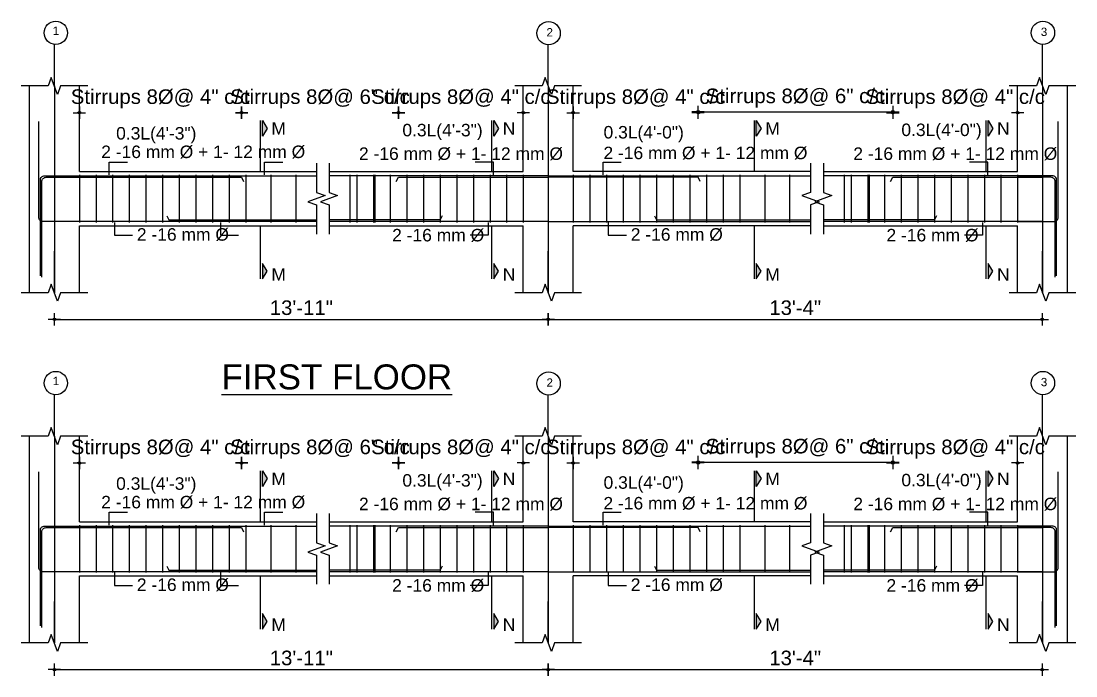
# Model space of a CAD drawing. Header units: inches. Extents: x 10143 to 33197, y -150 to 3760.
# Drawn here: x 14393 to 14900, y 926 to 1241 of the extents above; entities that cross this region are included whole.
import ezdxf
from ezdxf.enums import TextEntityAlignment as Align

# ---------------------------------------------------------------- set-up
doc = ezdxf.new("R2010")
doc.units = ezdxf.units.IN
doc.header["$LTSCALE"] = 0.5
doc.header["$MEASUREMENT"] = 0
doc.header["$PDMODE"] = 66
doc.layers.add('DIMENSION', color=5, linetype='Continuous')
doc.styles.add('1.8', font='times.ttf', dxfattribs={"width": 0.8, "height": 6})
doc.styles.add('style1', font='arial.ttf', dxfattribs={"height": 7})
doc.dimstyles.new('1.4', dxfattribs={"dimscale": 0, "dimtxt": 6, "dimasz": 0.5, "dimexe": 2, "dimexo": 9, "dimgap": 2, "dimtad": 1, "dimdec": 0, "dimlfac": 0.5, "dimzin": 3, "dimdsep": 46, "dimlunit": 4, "dimtxsty": '1.8', "dimblk": 'DIM', "dimcen": 3, "dimdle": 3, "dimse1": 1, "dimse2": 1, "dimclrd": 256, "dimclre": 256, "dimclrt": 7, "dimadec": 1, "dimazin": 2, "dimtfac": 1, "dimtdec": 0, "dimtix": 1, "dimtofl": 0, "dimtmove": 2, "dimatfit": 3, "dimldrblk": 'ARW', "dimfxl": 2, "dimfrac": 2, "dimtolj": 2, "dimtzin": 0, "dimarcsym": 0})

# ---------------------------------------------------------------- blocks, each defined once
blk = doc.blocks.new('DIM')
at = {"layer": 'DIMENSION'}
h = blk.add_hatch(color=256, dxfattribs=at)
h.paths.add_polyline_path([(0, 1.3), (0, 0), (1.3, 0, 0.414214)])
h.paths.add_polyline_path([(1.3, 0), (0, 0), (0, -1.3, 0.414214)])
h.paths.add_polyline_path([(0, 0), (-1.3, 0, 0.414214), (0, -1.3)])
h.paths.add_polyline_path([(0, 1.3, 0.414214), (-1.3, 0), (0, 0)])
for p, q in [((-6, 0), (6, 0)), ((0, 6), (0, -6))]:
    blk.add_line(p, q, dxfattribs=at)
blk.add_circle((0, 0), 1.28, dxfattribs=at)
blk = doc.blocks.new('*D2619')
at = {"lineweight": -2, "transparency": 16777216}
for p, q in [((14420.34, 1028.74), (14419.84, 1028.74)), ((14499.34, 1028.74), (14499.84, 1028.74))]:
    blk.add_line(p, q, dxfattribs=at)
at = {"layer": 'Defpoints', "color": 0, "transparency": 16777216}
for p in [(14498.84, 1028.74), (14420.84, 1016.76), (14498.84, 1012.2)]:
    blk.add_point(p, dxfattribs=at)
at = {"lineweight": -2, "transparency": 16777216, "xscale": 0.5, "yscale": 0.5, "zscale": 0.5}
blk.add_blockref('DIM', (14420.84, 1028.74), dxfattribs=at)
at = {"lineweight": -2, "transparency": 16777216, "xscale": 0.5, "yscale": 0.5, "zscale": 0.5, "rotation": 180}
blk.add_blockref('DIM', (14498.84, 1028.74), dxfattribs=at)
at = {"color": 7, "transparency": 16777216, "insert": (14459.84, 1035.4), "char_height": 7, "attachment_point": 5, "style": 'style1'}
blk.add_mtext('\\A2;Stirrups 8%%C@ 4" c/c', dxfattribs=at)
blk = doc.blocks.new('ARW')
at = {"layer": 'DIMENSION'}
blk.add_lwpolyline([(-0.5, 0, 0, 3, 0), (-5.5, 0, 0, 0, 0), (-0.5, 0, 0, 0, 0)], format="xyseb", dxfattribs=at)
blk = doc.blocks.new('*D2620')
at = {"lineweight": -2, "transparency": 16777216}
for p, q in [((14498.34, 1028.74), (14497.84, 1028.74)), ((14574.69, 1028.74), (14575.19, 1028.74))]:
    blk.add_line(p, q, dxfattribs=at)
at = {"layer": 'Defpoints', "color": 0, "transparency": 16777216}
for p in [(14574.19, 1028.74), (14498.84, 1012.2), (14574.19, 997.69)]:
    blk.add_point(p, dxfattribs=at)
at = {"lineweight": -2, "transparency": 16777216, "xscale": 0.5, "yscale": 0.5, "zscale": 0.5}
blk.add_blockref('DIM', (14498.84, 1028.74), dxfattribs=at)
at = {"lineweight": -2, "transparency": 16777216, "xscale": 0.5, "yscale": 0.5, "zscale": 0.5, "rotation": 180}
blk.add_blockref('DIM', (14574.19, 1028.74), dxfattribs=at)
at = {"color": 7, "transparency": 16777216, "insert": (14536.52, 1035.4), "char_height": 7, "attachment_point": 5, "style": 'style1'}
blk.add_mtext('\\A2;Stirrups 8%%C@ 6" c/c', dxfattribs=at)
blk = doc.blocks.new('*D2621')
at = {"lineweight": -2, "transparency": 16777216}
for p, q in [((14573.69, 1028.74), (14573.19, 1028.74)), ((14634.69, 1028.74), (14635.19, 1028.74))]:
    blk.add_line(p, q, dxfattribs=at)
at = {"layer": 'Defpoints', "color": 0, "transparency": 16777216}
for p in [(14634.19, 1028.74), (14634.19, 1015.2), (14574.19, 997.69)]:
    blk.add_point(p, dxfattribs=at)
at = {"lineweight": -2, "transparency": 16777216, "xscale": 0.5, "yscale": 0.5, "zscale": 0.5}
blk.add_blockref('DIM', (14574.19, 1028.74), dxfattribs=at)
at = {"lineweight": -2, "transparency": 16777216, "xscale": 0.5, "yscale": 0.5, "zscale": 0.5, "rotation": 180}
blk.add_blockref('DIM', (14634.19, 1028.74), dxfattribs=at)
at = {"color": 7, "transparency": 16777216, "insert": (14604.19, 1035.4), "char_height": 7, "attachment_point": 5, "style": 'style1'}
blk.add_mtext('\\A2;Stirrups 8%%C@ 4" c/c', dxfattribs=at)
blk = doc.blocks.new('*D2622')
at = {"lineweight": -2, "transparency": 16777216}
for p, q in [((14657.69, 1028.74), (14657.19, 1028.74)), ((14718.69, 1028.74), (14719.19, 1028.74))]:
    blk.add_line(p, q, dxfattribs=at)
at = {"layer": 'Defpoints', "color": 0, "transparency": 16777216}
for p in [(14658.19, 1028.74), (14658.19, 1015.2), (14718.19, 997.69)]:
    blk.add_point(p, dxfattribs=at)
at = {"lineweight": -2, "transparency": 16777216, "xscale": 0.5, "yscale": 0.5, "zscale": 0.5}
blk.add_blockref('DIM', (14658.19, 1028.74), dxfattribs=at)
at = {"lineweight": -2, "transparency": 16777216, "xscale": 0.5, "yscale": 0.5, "zscale": 0.5, "rotation": 180}
blk.add_blockref('DIM', (14718.19, 1028.74), dxfattribs=at)
at = {"color": 7, "transparency": 16777216, "insert": (14688.19, 1035.4), "char_height": 7, "attachment_point": 5, "style": 'style1'}
blk.add_mtext('\\A2;Stirrups 8%%C@ 4" c/c', dxfattribs=at)
blk = doc.blocks.new('*D2623')
at = {"lineweight": -2, "transparency": 16777216}
for p, q in [((14811.26, 1028.74), (14810.76, 1028.74)), ((14872.26, 1028.74), (14872.76, 1028.74))]:
    blk.add_line(p, q, dxfattribs=at)
at = {"layer": 'Defpoints', "color": 0, "transparency": 16777216}
for p in [(14871.76, 1028.74), (14871.76, 1015.2), (14811.76, 997.69)]:
    blk.add_point(p, dxfattribs=at)
at = {"lineweight": -2, "transparency": 16777216, "xscale": 0.5, "yscale": 0.5, "zscale": 0.5}
blk.add_blockref('DIM', (14811.76, 1028.74), dxfattribs=at)
at = {"lineweight": -2, "transparency": 16777216, "xscale": 0.5, "yscale": 0.5, "zscale": 0.5, "rotation": 180}
blk.add_blockref('DIM', (14871.76, 1028.74), dxfattribs=at)
at = {"color": 7, "transparency": 16777216, "insert": (14841.76, 1035.4), "char_height": 7, "attachment_point": 5, "style": 'style1'}
blk.add_mtext('\\A2;Stirrups 8%%C@ 4" c/c', dxfattribs=at)
blk = doc.blocks.new('*D2625')
at = {"lineweight": -2, "transparency": 16777216}
blk.add_line((14718.69, 1029.11), (14811.26, 1029.11), dxfattribs=at)
at = {"layer": 'Defpoints', "color": 0, "transparency": 16777216}
for p in [(14811.76, 1029.11), (14718.19, 997.69), (14811.76, 997.69)]:
    blk.add_point(p, dxfattribs=at)
at = {"lineweight": -2, "transparency": 16777216, "xscale": 0.5, "yscale": 0.5, "zscale": 0.5, "rotation": 180}
blk.add_blockref('DIM', (14718.19, 1029.11), dxfattribs=at)
at = {"lineweight": -2, "transparency": 16777216, "xscale": 0.5, "yscale": 0.5, "zscale": 0.5}
blk.add_blockref('DIM', (14811.76, 1029.11), dxfattribs=at)
at = {"color": 7, "transparency": 16777216, "insert": (14764.98, 1035.77), "char_height": 7, "attachment_point": 5, "style": 'style1'}
blk.add_mtext('\\A2;Stirrups 8%%C@ 6" c/c', dxfattribs=at)
blk = doc.blocks.new('*D2617')
at = {"lineweight": -2, "transparency": 16777216}
blk.add_line((14409.34, 929.43), (14645.69, 929.43), dxfattribs=at)
at = {"layer": 'Defpoints', "color": 0, "transparency": 16777216}
for p in [(14408.84, 942.24), (14646.19, 942.24), (14646.19, 929.43)]:
    blk.add_point(p, dxfattribs=at)
at = {"lineweight": -2, "transparency": 16777216, "xscale": 0.5, "yscale": 0.5, "zscale": 0.5, "rotation": 180}
blk.add_blockref('DIM', (14408.84, 929.43), dxfattribs=at)
at = {"lineweight": -2, "transparency": 16777216, "xscale": 0.5, "yscale": 0.5, "zscale": 0.5}
blk.add_blockref('DIM', (14646.19, 929.43), dxfattribs=at)
at = {"color": 7, "transparency": 16777216, "insert": (14527.52, 935.01), "char_height": 7, "attachment_point": 5, "style": 'style1'}
blk.add_mtext('\\A2;{\\fArial TUR|b0|i0|c162|p34;13\'-}11{\\fArial TUR|b0|i0|c162|p34;"}', dxfattribs=at)
blk = doc.blocks.new('*D2618')
at = {"lineweight": -2, "transparency": 16777216}
blk.add_line((14646.69, 929.43), (14883.05, 929.43), dxfattribs=at)
at = {"layer": 'Defpoints', "color": 0, "transparency": 16777216}
for p in [(14646.19, 942.24), (14883.55, 942.24), (14883.55, 929.43)]:
    blk.add_point(p, dxfattribs=at)
at = {"lineweight": -2, "transparency": 16777216, "xscale": 0.5, "yscale": 0.5, "zscale": 0.5, "rotation": 180}
blk.add_blockref('DIM', (14646.19, 929.43), dxfattribs=at)
at = {"lineweight": -2, "transparency": 16777216, "xscale": 0.5, "yscale": 0.5, "zscale": 0.5}
blk.add_blockref('DIM', (14883.55, 929.43), dxfattribs=at)
at = {"color": 7, "transparency": 16777216, "insert": (14764.87, 935.01), "char_height": 7, "attachment_point": 5, "style": 'style1'}
blk.add_mtext('\\A2;{\\fArial TUR|b0|i0|c162|p34;1}3{\\fArial TUR|b0|i0|c162|p34;\'-}4{\\fArial TUR|b0|i0|c162|p34;"}', dxfattribs=at)
blk = doc.blocks.new('*D2610')
at = {"lineweight": -2, "transparency": 16777216}
for p, q in [((14420.34, 1197.03), (14419.84, 1197.03)), ((14499.34, 1197.03), (14499.84, 1197.03))]:
    blk.add_line(p, q, dxfattribs=at)
at = {"layer": 'Defpoints', "color": 0, "transparency": 16777216}
for p in [(14498.84, 1197.03), (14420.84, 1185.06), (14498.84, 1180.49)]:
    blk.add_point(p, dxfattribs=at)
at = {"lineweight": -2, "transparency": 16777216, "xscale": 0.5, "yscale": 0.5, "zscale": 0.5}
blk.add_blockref('DIM', (14420.84, 1197.03), dxfattribs=at)
at = {"lineweight": -2, "transparency": 16777216, "xscale": 0.5, "yscale": 0.5, "zscale": 0.5, "rotation": 180}
blk.add_blockref('DIM', (14498.84, 1197.03), dxfattribs=at)
at = {"color": 7, "transparency": 16777216, "insert": (14459.84, 1203.69), "char_height": 7, "attachment_point": 5, "style": 'style1'}
blk.add_mtext('\\A2;Stirrups 8%%C@ 4" c/c', dxfattribs=at)
blk = doc.blocks.new('*D2611')
at = {"lineweight": -2, "transparency": 16777216}
for p, q in [((14498.34, 1197.03), (14497.84, 1197.03)), ((14574.69, 1197.03), (14575.19, 1197.03))]:
    blk.add_line(p, q, dxfattribs=at)
at = {"layer": 'Defpoints', "color": 0, "transparency": 16777216}
for p in [(14574.19, 1197.03), (14498.84, 1180.49), (14574.19, 1165.98)]:
    blk.add_point(p, dxfattribs=at)
at = {"lineweight": -2, "transparency": 16777216, "xscale": 0.5, "yscale": 0.5, "zscale": 0.5}
blk.add_blockref('DIM', (14498.84, 1197.03), dxfattribs=at)
at = {"lineweight": -2, "transparency": 16777216, "xscale": 0.5, "yscale": 0.5, "zscale": 0.5, "rotation": 180}
blk.add_blockref('DIM', (14574.19, 1197.03), dxfattribs=at)
at = {"color": 7, "transparency": 16777216, "insert": (14536.52, 1203.69), "char_height": 7, "attachment_point": 5, "style": 'style1'}
blk.add_mtext('\\A2;Stirrups 8%%C@ 6" c/c', dxfattribs=at)
blk = doc.blocks.new('*D2612')
at = {"lineweight": -2, "transparency": 16777216}
for p, q in [((14573.69, 1197.03), (14573.19, 1197.03)), ((14634.69, 1197.03), (14635.19, 1197.03))]:
    blk.add_line(p, q, dxfattribs=at)
at = {"layer": 'Defpoints', "color": 0, "transparency": 16777216}
for p in [(14634.19, 1197.03), (14634.19, 1183.49), (14574.19, 1165.98)]:
    blk.add_point(p, dxfattribs=at)
at = {"lineweight": -2, "transparency": 16777216, "xscale": 0.5, "yscale": 0.5, "zscale": 0.5}
blk.add_blockref('DIM', (14574.19, 1197.03), dxfattribs=at)
at = {"lineweight": -2, "transparency": 16777216, "xscale": 0.5, "yscale": 0.5, "zscale": 0.5, "rotation": 180}
blk.add_blockref('DIM', (14634.19, 1197.03), dxfattribs=at)
at = {"color": 7, "transparency": 16777216, "insert": (14604.19, 1203.69), "char_height": 7, "attachment_point": 5, "style": 'style1'}
blk.add_mtext('\\A2;Stirrups 8%%C@ 4" c/c', dxfattribs=at)
blk = doc.blocks.new('*D2613')
at = {"lineweight": -2, "transparency": 16777216}
for p, q in [((14657.69, 1197.03), (14657.19, 1197.03)), ((14718.69, 1197.03), (14719.19, 1197.03))]:
    blk.add_line(p, q, dxfattribs=at)
at = {"layer": 'Defpoints', "color": 0, "transparency": 16777216}
for p in [(14658.19, 1197.03), (14658.19, 1183.49), (14718.19, 1165.98)]:
    blk.add_point(p, dxfattribs=at)
at = {"lineweight": -2, "transparency": 16777216, "xscale": 0.5, "yscale": 0.5, "zscale": 0.5}
blk.add_blockref('DIM', (14658.19, 1197.03), dxfattribs=at)
at = {"lineweight": -2, "transparency": 16777216, "xscale": 0.5, "yscale": 0.5, "zscale": 0.5, "rotation": 180}
blk.add_blockref('DIM', (14718.19, 1197.03), dxfattribs=at)
at = {"color": 7, "transparency": 16777216, "insert": (14688.19, 1203.69), "char_height": 7, "attachment_point": 5, "style": 'style1'}
blk.add_mtext('\\A2;Stirrups 8%%C@ 4" c/c', dxfattribs=at)
blk = doc.blocks.new('*D2614')
at = {"lineweight": -2, "transparency": 16777216}
for p, q in [((14811.26, 1197.03), (14810.76, 1197.03)), ((14872.26, 1197.03), (14872.76, 1197.03))]:
    blk.add_line(p, q, dxfattribs=at)
at = {"layer": 'Defpoints', "color": 0, "transparency": 16777216}
for p in [(14871.76, 1197.03), (14871.76, 1183.49), (14811.76, 1165.98)]:
    blk.add_point(p, dxfattribs=at)
at = {"lineweight": -2, "transparency": 16777216, "xscale": 0.5, "yscale": 0.5, "zscale": 0.5}
blk.add_blockref('DIM', (14811.76, 1197.03), dxfattribs=at)
at = {"lineweight": -2, "transparency": 16777216, "xscale": 0.5, "yscale": 0.5, "zscale": 0.5, "rotation": 180}
blk.add_blockref('DIM', (14871.76, 1197.03), dxfattribs=at)
at = {"color": 7, "transparency": 16777216, "insert": (14841.76, 1203.69), "char_height": 7, "attachment_point": 5, "style": 'style1'}
blk.add_mtext('\\A2;Stirrups 8%%C@ 4" c/c', dxfattribs=at)
blk = doc.blocks.new('*D2624')
at = {"lineweight": -2, "transparency": 16777216}
blk.add_line((14718.69, 1197.4), (14811.26, 1197.4), dxfattribs=at)
at = {"layer": 'Defpoints', "color": 0, "transparency": 16777216}
for p in [(14811.76, 1197.4), (14718.19, 1165.98), (14811.76, 1165.98)]:
    blk.add_point(p, dxfattribs=at)
at = {"lineweight": -2, "transparency": 16777216, "xscale": 0.5, "yscale": 0.5, "zscale": 0.5, "rotation": 180}
blk.add_blockref('DIM', (14718.19, 1197.4), dxfattribs=at)
at = {"lineweight": -2, "transparency": 16777216, "xscale": 0.5, "yscale": 0.5, "zscale": 0.5}
blk.add_blockref('DIM', (14811.76, 1197.4), dxfattribs=at)
at = {"color": 7, "transparency": 16777216, "insert": (14764.98, 1204.06), "char_height": 7, "attachment_point": 5, "style": 'style1'}
blk.add_mtext('\\A2;Stirrups 8%%C@ 6" c/c', dxfattribs=at)
blk = doc.blocks.new('*D2615')
at = {"lineweight": -2, "transparency": 16777216}
blk.add_line((14409.34, 1097.73), (14645.69, 1097.73), dxfattribs=at)
at = {"layer": 'Defpoints', "color": 0, "transparency": 16777216}
for p in [(14408.84, 1110.54), (14646.19, 1110.54), (14646.19, 1097.73)]:
    blk.add_point(p, dxfattribs=at)
at = {"lineweight": -2, "transparency": 16777216, "xscale": 0.5, "yscale": 0.5, "zscale": 0.5, "rotation": 180}
blk.add_blockref('DIM', (14408.84, 1097.73), dxfattribs=at)
at = {"lineweight": -2, "transparency": 16777216, "xscale": 0.5, "yscale": 0.5, "zscale": 0.5}
blk.add_blockref('DIM', (14646.19, 1097.73), dxfattribs=at)
at = {"color": 7, "transparency": 16777216, "insert": (14527.52, 1103.3), "char_height": 7, "attachment_point": 5, "style": 'style1'}
blk.add_mtext('\\A2;{\\fArial TUR|b0|i0|c162|p34;13\'-}11{\\fArial TUR|b0|i0|c162|p34;"}', dxfattribs=at)
blk = doc.blocks.new('*D2616')
at = {"lineweight": -2, "transparency": 16777216}
blk.add_line((14646.69, 1097.73), (14883.05, 1097.73), dxfattribs=at)
at = {"layer": 'Defpoints', "color": 0, "transparency": 16777216}
for p in [(14646.19, 1110.54), (14883.55, 1110.54), (14883.55, 1097.73)]:
    blk.add_point(p, dxfattribs=at)
at = {"lineweight": -2, "transparency": 16777216, "xscale": 0.5, "yscale": 0.5, "zscale": 0.5, "rotation": 180}
blk.add_blockref('DIM', (14646.19, 1097.73), dxfattribs=at)
at = {"lineweight": -2, "transparency": 16777216, "xscale": 0.5, "yscale": 0.5, "zscale": 0.5}
blk.add_blockref('DIM', (14883.55, 1097.73), dxfattribs=at)
at = {"color": 7, "transparency": 16777216, "insert": (14764.87, 1103.3), "char_height": 7, "attachment_point": 5, "style": 'style1'}
blk.add_mtext('\\A2;{\\fArial TUR|b0|i0|c162|p34;1}3{\\fArial TUR|b0|i0|c162|p34;\'-}4{\\fArial TUR|b0|i0|c162|p34;"}', dxfattribs=at)

msp = doc.modelspace()

# ---------------------------------------------------------------- hatches: boundary and pattern name
for points in [[(14508.83, 1193.28), (14508.83, 1185.77), (14511.14, 1189.52)], [(14619.99, 1193.28), (14619.99, 1185.77), (14622.3, 1189.52)], [(14746.18, 1193.28), (14746.18, 1185.77), (14748.49, 1189.52)], [(14857.56, 1193.28), (14857.56, 1185.77), (14859.87, 1189.52)], [(14508.83, 1117.14), (14508.83, 1124.64), (14511.14, 1120.89)], [(14619.99, 1117.14), (14619.99, 1124.64), (14622.3, 1120.89)], [(14746.18, 1117.14), (14746.18, 1124.64), (14748.49, 1120.89)], [(14857.56, 1117.14), (14857.56, 1124.64), (14859.87, 1120.89)], [(14508.83, 1024.98), (14508.83, 1017.48), (14511.14, 1021.23)], [(14619.99, 1024.98), (14619.99, 1017.48), (14622.3, 1021.23)], [(14746.18, 1024.98), (14746.18, 1017.48), (14748.49, 1021.23)], [(14857.56, 1024.98), (14857.56, 1017.48), (14859.87, 1021.23)], [(14508.83, 948.84), (14508.83, 956.35), (14511.14, 952.59)], [(14619.99, 948.84), (14619.99, 956.35), (14622.3, 952.59)], [(14746.18, 948.84), (14746.18, 956.35), (14748.49, 952.59)], [(14857.56, 948.84), (14857.56, 956.35), (14859.87, 952.59)]]:
    msp.add_hatch(color=256).paths.add_polyline_path(points)

# ---------------------------------------------------------------- linework, layer by layer
for p, q in [((14408.84, 1209.89), (14408.84, 1229.85)), ((14646.19, 1209.89), (14646.19, 1229.85)), ((14883.76, 1209.89), (14883.76, 1229.85)), ((14396.84, 1142.73), (14396.84, 1209.89)), ((14408.84, 1209.89), (14408.84, 1110.54)), ((14420.84, 1168.73), (14420.84, 1209.89)), ((14634.19, 1168.73), (14634.19, 1209.89)), ((14646.19, 1209.89), (14646.19, 1110.54)), ((14658.19, 1168.73), (14658.19, 1209.89)), ((14871.76, 1168.73), (14871.76, 1209.89)), ((14883.76, 1209.89), (14883.76, 1110.54)), ((14895.76, 1165.98), (14895.76, 1209.89)), ((14507.97, 1168.73), (14507.97, 1193.23)), ((14619.14, 1168.73), (14619.14, 1193.23)), ((14745.33, 1168.73), (14745.33, 1193.23)), ((14856.7, 1168.73), (14856.7, 1193.23)), ((14420.84, 1168.73), (14534.84, 1168.73)), ((14420.84, 1167.13), (14420.84, 1144.33)), ((14428.84, 1167.13), (14428.84, 1144.33)), ((14436.84, 1167.13), (14436.84, 1144.33)), ((14444.84, 1167.13), (14444.84, 1144.33)), ((14452.84, 1167.13), (14452.84, 1144.33)), ((14460.84, 1167.13), (14460.84, 1144.33)), ((14468.84, 1167.13), (14468.84, 1144.33)), ((14476.84, 1167.13), (14476.84, 1144.33)), ((14484.84, 1167.13), (14484.84, 1144.33)), ((14492.84, 1167.13), (14492.84, 1144.33)), ((14500.84, 1167.13), (14500.84, 1144.33)), ((14512.84, 1167.13), (14512.84, 1144.33)), ((14524.84, 1167.13), (14524.84, 1144.33)), ((14540.84, 1168.73), (14634.19, 1168.73)), ((14646.19, 1166.73), (14540.84, 1166.73)), ((14550.84, 1167.13), (14550.84, 1144.33)), ((14554.19, 1167.13), (14554.19, 1144.33)), ((14562.19, 1167.13), (14562.19, 1144.33)), ((14562.84, 1167.13), (14562.84, 1144.33)), ((14570.19, 1167.13), (14570.19, 1144.33)), ((14578.19, 1167.13), (14578.19, 1144.33)), ((14586.19, 1167.13), (14586.19, 1144.33)), ((14594.19, 1167.13), (14594.19, 1144.33)), ((14602.19, 1167.13), (14602.19, 1144.33)), ((14610.19, 1167.13), (14610.19, 1144.33)), ((14618.19, 1167.13), (14618.19, 1144.33)), ((14626.19, 1167.13), (14626.19, 1144.33)), ((14634.19, 1167.13), (14634.19, 1144.33)), ((14646.19, 1166.73), (14772.19, 1166.73)), ((14772.19, 1168.73), (14658.19, 1168.73)), ((14658.19, 1167.13), (14658.19, 1144.33)), ((14666.19, 1167.13), (14666.19, 1144.33)), ((14674.19, 1167.13), (14674.19, 1144.33)), ((14682.19, 1167.13), (14682.19, 1144.33)), ((14690.19, 1167.13), (14690.19, 1144.33)), ((14698.19, 1167.13), (14698.19, 1144.33)), ((14706.19, 1167.13), (14706.19, 1144.33)), ((14714.19, 1167.13), (14714.19, 1144.33)), ((14722.19, 1167.13), (14722.19, 1144.33)), ((14730.19, 1167.13), (14730.19, 1144.33)), ((14738.19, 1167.13), (14738.19, 1144.33)), ((14750.19, 1167.13), (14750.19, 1144.33)), ((14762.19, 1167.13), (14762.19, 1144.33)), ((14778.41, 1168.73), (14871.76, 1168.73)), ((14883.76, 1166.73), (14778.41, 1166.73)), ((14788.41, 1167.13), (14788.41, 1144.33)), ((14791.76, 1167.13), (14791.76, 1144.33)), ((14799.76, 1167.13), (14799.76, 1144.33)), ((14800.41, 1167.13), (14800.41, 1144.33)), ((14807.76, 1167.13), (14807.76, 1144.33)), ((14815.76, 1167.13), (14815.76, 1144.33)), ((14823.76, 1167.13), (14823.76, 1144.33)), ((14831.76, 1167.13), (14831.76, 1144.33)), ((14839.76, 1167.13), (14839.76, 1144.33)), ((14847.76, 1167.13), (14847.76, 1144.33)), ((14855.76, 1167.13), (14855.76, 1144.33)), ((14863.76, 1167.13), (14863.76, 1144.33)), ((14871.76, 1167.13), (14871.76, 1144.33)), ((14895.76, 1110.54), (14895.76, 1165.98)), ((14396.84, 1110.54), (14396.84, 1142.73)), ((14420.84, 1110.54), (14420.84, 1142.73)), ((14420.84, 1142.73), (14534.84, 1142.73)), ((14507.97, 1117.19), (14507.97, 1142.73)), ((14646.19, 1144.73), (14540.84, 1144.73)), ((14540.84, 1142.73), (14634.19, 1142.73)), ((14619.14, 1117.19), (14619.14, 1142.73)), ((14634.19, 1110.54), (14634.19, 1142.73)), ((14646.19, 1144.73), (14772.19, 1144.73)), ((14772.19, 1142.73), (14658.19, 1142.73)), ((14658.19, 1110.54), (14658.19, 1142.73)), ((14745.33, 1117.19), (14745.33, 1142.73)), ((14883.76, 1144.73), (14778.41, 1144.73)), ((14778.41, 1142.73), (14871.76, 1142.73)), ((14856.7, 1117.19), (14856.7, 1142.73)), ((14871.76, 1110.54), (14871.76, 1142.73)), ((14408.84, 1110.54), (14408.84, 1130.49)), ((14646.19, 1110.54), (14646.19, 1130.49)), ((14883.76, 1110.54), (14883.76, 1130.49)), ((14408.84, 1041.6), (14408.84, 1061.55)), ((14646.19, 1041.6), (14646.19, 1061.55)), ((14883.76, 1041.6), (14883.76, 1061.55)), ((14396.84, 974.44), (14396.84, 1041.6)), ((14408.84, 1041.6), (14408.84, 942.24)), ((14420.84, 1000.44), (14420.84, 1041.6)), ((14634.19, 1000.44), (14634.19, 1041.6)), ((14646.19, 1041.6), (14646.19, 942.24)), ((14658.19, 1000.44), (14658.19, 1041.6)), ((14871.76, 1000.44), (14871.76, 1041.6)), ((14883.76, 1041.6), (14883.76, 942.24)), ((14895.76, 997.69), (14895.76, 1041.6)), ((14507.97, 1000.44), (14507.97, 1024.93)), ((14619.14, 1000.44), (14619.14, 1024.93)), ((14745.33, 1000.44), (14745.33, 1024.93)), ((14856.7, 1000.44), (14856.7, 1024.93)), ((14420.84, 1000.44), (14534.84, 1000.44)), ((14420.84, 998.84), (14420.84, 976.04)), ((14428.84, 998.84), (14428.84, 976.04)), ((14436.84, 998.84), (14436.84, 976.04)), ((14444.84, 998.84), (14444.84, 976.04)), ((14452.84, 998.84), (14452.84, 976.04)), ((14460.84, 998.84), (14460.84, 976.04)), ((14468.84, 998.84), (14468.84, 976.04)), ((14476.84, 998.84), (14476.84, 976.04)), ((14484.84, 998.84), (14484.84, 976.04)), ((14492.84, 998.84), (14492.84, 976.04)), ((14500.84, 998.84), (14500.84, 976.04)), ((14512.84, 998.84), (14512.84, 976.04)), ((14524.84, 998.84), (14524.84, 976.04)), ((14540.84, 1000.44), (14634.19, 1000.44)), ((14550.84, 998.84), (14550.84, 976.04)), ((14554.19, 998.84), (14554.19, 976.04)), ((14562.19, 998.84), (14562.19, 976.04)), ((14562.84, 998.84), (14562.84, 976.04)), ((14570.19, 998.84), (14570.19, 976.04)), ((14578.19, 998.84), (14578.19, 976.04)), ((14586.19, 998.84), (14586.19, 976.04)), ((14594.19, 998.84), (14594.19, 976.04)), ((14602.19, 998.84), (14602.19, 976.04)), ((14610.19, 998.84), (14610.19, 976.04)), ((14618.19, 998.84), (14618.19, 976.04)), ((14626.19, 998.84), (14626.19, 976.04)), ((14634.19, 998.84), (14634.19, 976.04)), ((14772.19, 1000.44), (14658.19, 1000.44)), ((14658.19, 998.84), (14658.19, 976.04)), ((14666.19, 998.84), (14666.19, 976.04)), ((14674.19, 998.84), (14674.19, 976.04)), ((14682.19, 998.84), (14682.19, 976.04)), ((14690.19, 998.84), (14690.19, 976.04)), ((14698.19, 998.84), (14698.19, 976.04)), ((14706.19, 998.84), (14706.19, 976.04)), ((14714.19, 998.84), (14714.19, 976.04)), ((14722.19, 998.84), (14722.19, 976.04)), ((14730.19, 998.84), (14730.19, 976.04)), ((14738.19, 998.84), (14738.19, 976.04)), ((14750.19, 998.84), (14750.19, 976.04)), ((14762.19, 998.84), (14762.19, 976.04)), ((14778.41, 1000.44), (14871.76, 1000.44)), ((14788.41, 998.84), (14788.41, 976.04)), ((14791.76, 998.84), (14791.76, 976.04)), ((14799.76, 998.84), (14799.76, 976.04)), ((14800.41, 998.84), (14800.41, 976.04)), ((14807.76, 998.84), (14807.76, 976.04)), ((14815.76, 998.84), (14815.76, 976.04)), ((14823.76, 998.84), (14823.76, 976.04)), ((14831.76, 998.84), (14831.76, 976.04)), ((14839.76, 998.84), (14839.76, 976.04)), ((14847.76, 998.84), (14847.76, 976.04)), ((14855.76, 998.84), (14855.76, 976.04)), ((14863.76, 998.84), (14863.76, 976.04)), ((14871.76, 998.84), (14871.76, 976.04)), ((14646.19, 998.44), (14540.84, 998.44)), ((14646.19, 998.44), (14772.19, 998.44)), ((14883.76, 998.44), (14778.41, 998.44)), ((14895.76, 942.24), (14895.76, 997.69)), ((14396.84, 942.24), (14396.84, 974.44)), ((14420.84, 942.24), (14420.84, 974.44)), ((14420.84, 974.44), (14534.84, 974.44)), ((14507.97, 948.89), (14507.97, 974.44)), ((14646.19, 976.44), (14540.84, 976.44)), ((14540.84, 974.44), (14634.19, 974.44)), ((14619.14, 948.89), (14619.14, 974.44)), ((14634.19, 942.24), (14634.19, 974.44)), ((14646.19, 976.44), (14772.19, 976.44)), ((14772.19, 974.44), (14658.19, 974.44)), ((14658.19, 942.24), (14658.19, 974.44)), ((14745.33, 948.89), (14745.33, 974.44)), ((14883.76, 976.44), (14778.41, 976.44)), ((14778.41, 974.44), (14871.76, 974.44)), ((14856.7, 948.89), (14856.7, 974.44)), ((14871.76, 942.24), (14871.76, 974.44)), ((14408.84, 942.24), (14408.84, 962.2)), ((14646.19, 942.24), (14646.19, 962.2)), ((14883.76, 942.24), (14883.76, 962.2))]:
    msp.add_line(p, q)
for points in [[(14424.84, 1209.89), (14411.84, 1209.89), (14410.34, 1205.77), (14407.34, 1214.02), (14405.84, 1209.89), (14392.84, 1209.89)], [(14662.19, 1209.89), (14649.19, 1209.89), (14647.69, 1205.77), (14644.69, 1214.02), (14643.19, 1209.89), (14630.19, 1209.89)], [(14899.76, 1209.89), (14886.76, 1209.89), (14885.26, 1205.77), (14882.26, 1214.02), (14880.76, 1209.89), (14867.76, 1209.89)], [(14508.83, 1185.77), (14508.83, 1193.28), (14511.14, 1189.52), (14508.83, 1185.77)], [(14619.99, 1185.77), (14619.99, 1193.28), (14622.3, 1189.52), (14619.99, 1185.77)], [(14746.18, 1185.77), (14746.18, 1193.28), (14748.49, 1189.52), (14746.18, 1185.77)], [(14857.56, 1185.77), (14857.56, 1193.28), (14859.87, 1189.52), (14857.56, 1185.77)], [(14534.84, 1172.73), (14534.84, 1158.73), (14538.96, 1157.23), (14530.72, 1154.23), (14534.84, 1152.73), (14534.84, 1138.73)], [(14534.84, 1172.73), (14534.84, 1158.73), (14538.96, 1157.23), (14530.72, 1154.23), (14534.84, 1152.73), (14534.84, 1138.73)], [(14540.84, 1172.73), (14540.84, 1158.73), (14544.96, 1157.23), (14536.72, 1154.23), (14540.84, 1152.73), (14540.84, 1138.73)], [(14540.84, 1172.73), (14540.84, 1158.73), (14544.96, 1157.23), (14536.72, 1154.23), (14540.84, 1152.73), (14540.84, 1138.73)], [(14772.19, 1172.73), (14772.19, 1158.73), (14768.07, 1157.23), (14776.32, 1154.23), (14772.19, 1152.73), (14772.19, 1138.73)], [(14772.19, 1172.73), (14772.19, 1158.73), (14768.07, 1157.23), (14776.32, 1154.23), (14772.19, 1152.73), (14772.19, 1138.73)], [(14778.41, 1172.73), (14778.41, 1158.73), (14782.53, 1157.23), (14774.29, 1154.23), (14778.41, 1152.73), (14778.41, 1138.73)], [(14778.41, 1172.73), (14778.41, 1158.73), (14782.53, 1157.23), (14774.29, 1154.23), (14778.41, 1152.73), (14778.41, 1138.73)], [(14408.84, 1166.73), (14534.84, 1166.73)], [(14408.84, 1165.98), (14498.84, 1165.98), (14499.8, 1163.98)], [(14573.15, 1163.98), (14574.19, 1165.98), (14646.19, 1165.98)], [(14719.24, 1163.98), (14718.19, 1165.98), (14646.19, 1165.98)], [(14810.72, 1163.98), (14811.76, 1165.98), (14883.76, 1165.98)], [(14462.89, 1147.48), (14463.84, 1145.48), (14534.84, 1145.48)], [(14595.15, 1147.48), (14594.19, 1145.48), (14540.84, 1145.48)], [(14697.24, 1147.48), (14698.19, 1145.48), (14772.19, 1145.48)], [(14832.72, 1147.48), (14831.76, 1145.48), (14778.41, 1145.48)], [(14534.84, 1144.73), (14408.84, 1144.73)], [(14508.83, 1124.64), (14508.83, 1117.14), (14511.14, 1120.89), (14508.83, 1124.64)], [(14619.99, 1124.64), (14619.99, 1117.14), (14622.3, 1120.89), (14619.99, 1124.64)], [(14746.18, 1124.64), (14746.18, 1117.14), (14748.49, 1120.89), (14746.18, 1124.64)], [(14857.56, 1124.64), (14857.56, 1117.14), (14859.87, 1120.89), (14857.56, 1124.64)], [(14424.84, 1110.54), (14411.84, 1110.54), (14410.34, 1106.42), (14407.34, 1114.66), (14405.84, 1110.54), (14392.84, 1110.54)], [(14662.19, 1110.54), (14649.19, 1110.54), (14647.69, 1106.42), (14644.69, 1114.66), (14643.19, 1110.54), (14630.19, 1110.54)], [(14899.76, 1110.54), (14886.76, 1110.54), (14885.26, 1106.42), (14882.26, 1114.66), (14880.76, 1110.54), (14867.76, 1110.54)], [(14424.84, 1041.6), (14411.84, 1041.6), (14410.34, 1037.48), (14407.34, 1045.72), (14405.84, 1041.6), (14392.84, 1041.6)], [(14662.19, 1041.6), (14649.19, 1041.6), (14647.69, 1037.48), (14644.69, 1045.72), (14643.19, 1041.6), (14630.19, 1041.6)], [(14899.76, 1041.6), (14886.76, 1041.6), (14885.26, 1037.48), (14882.26, 1045.72), (14880.76, 1041.6), (14867.76, 1041.6)], [(14508.83, 1017.48), (14508.83, 1024.98), (14511.14, 1021.23), (14508.83, 1017.48)], [(14619.99, 1017.48), (14619.99, 1024.98), (14622.3, 1021.23), (14619.99, 1017.48)], [(14746.18, 1017.48), (14746.18, 1024.98), (14748.49, 1021.23), (14746.18, 1017.48)], [(14857.56, 1017.48), (14857.56, 1024.98), (14859.87, 1021.23), (14857.56, 1017.48)], [(14534.84, 1004.44), (14534.84, 990.44), (14538.96, 988.94), (14530.72, 985.94), (14534.84, 984.44), (14534.84, 970.44)], [(14534.84, 1004.44), (14534.84, 990.44), (14538.96, 988.94), (14530.72, 985.94), (14534.84, 984.44), (14534.84, 970.44)], [(14540.84, 1004.44), (14540.84, 990.44), (14544.96, 988.94), (14536.72, 985.94), (14540.84, 984.44), (14540.84, 970.44)], [(14540.84, 1004.44), (14540.84, 990.44), (14544.96, 988.94), (14536.72, 985.94), (14540.84, 984.44), (14540.84, 970.44)], [(14772.19, 1004.44), (14772.19, 990.44), (14768.07, 988.94), (14776.32, 985.94), (14772.19, 984.44), (14772.19, 970.44)], [(14772.19, 1004.44), (14772.19, 990.44), (14768.07, 988.94), (14776.32, 985.94), (14772.19, 984.44), (14772.19, 970.44)], [(14778.41, 1004.44), (14778.41, 990.44), (14782.53, 988.94), (14774.29, 985.94), (14778.41, 984.44), (14778.41, 970.44)], [(14778.41, 1004.44), (14778.41, 990.44), (14782.53, 988.94), (14774.29, 985.94), (14778.41, 984.44), (14778.41, 970.44)], [(14408.84, 998.44), (14534.84, 998.44)], [(14408.84, 997.69), (14498.84, 997.69), (14499.8, 995.69)], [(14573.15, 995.69), (14574.19, 997.69), (14646.19, 997.69)], [(14719.24, 995.69), (14718.19, 997.69), (14646.19, 997.69)], [(14810.72, 995.69), (14811.76, 997.69), (14883.76, 997.69)], [(14462.89, 979.19), (14463.84, 977.19), (14534.84, 977.19)], [(14595.15, 979.19), (14594.19, 977.19), (14540.84, 977.19)], [(14697.24, 979.19), (14698.19, 977.19), (14772.19, 977.19)], [(14832.72, 979.19), (14831.76, 977.19), (14778.41, 977.19)], [(14534.84, 976.44), (14408.84, 976.44)], [(14508.83, 956.35), (14508.83, 948.84), (14511.14, 952.59), (14508.83, 956.35)], [(14619.99, 956.35), (14619.99, 948.84), (14622.3, 952.59), (14619.99, 956.35)], [(14746.18, 956.35), (14746.18, 948.84), (14748.49, 952.59), (14746.18, 956.35)], [(14857.56, 956.35), (14857.56, 948.84), (14859.87, 952.59), (14857.56, 956.35)], [(14424.84, 942.24), (14411.84, 942.24), (14410.34, 938.12), (14407.34, 946.37), (14405.84, 942.24), (14392.84, 942.24)], [(14662.19, 942.24), (14649.19, 942.24), (14647.69, 938.12), (14644.69, 946.37), (14643.19, 942.24), (14630.19, 942.24)], [(14899.76, 942.24), (14886.76, 942.24), (14885.26, 938.12), (14882.26, 946.37), (14880.76, 942.24), (14867.76, 942.24)]]:
    msp.add_lwpolyline(points)
for points in [[(14420.84, 1144.73), (14403.36, 1144.73, -0.414214), (14401.34, 1146.74), (14401.34, 1192.73)], [(14871.76, 1144.73), (14889.25, 1144.73, 0.414214), (14891.26, 1146.74), (14891.26, 1192.73)], [(14402.09, 1118.73), (14402.09, 1164.71, -0.414214), (14404.11, 1166.73), (14420.84, 1166.73)], [(14402.84, 1117.98), (14402.84, 1163.96, -0.414214), (14404.86, 1165.98), (14420.84, 1165.98)], [(14890.51, 1118.73), (14890.51, 1164.71, 0.414214), (14888.5, 1166.73), (14871.76, 1166.73)], [(14889.76, 1117.98), (14889.76, 1163.96, 0.414214), (14887.75, 1165.98), (14871.76, 1165.98)], [(14420.84, 976.44), (14403.36, 976.44, -0.414214), (14401.34, 978.45), (14401.34, 1024.44)], [(14871.76, 976.44), (14889.25, 976.44, 0.414214), (14891.26, 978.45), (14891.26, 1024.44)], [(14402.09, 950.44), (14402.09, 996.42, -0.414214), (14404.11, 998.44), (14420.84, 998.44)], [(14402.84, 949.69), (14402.84, 995.67, -0.414214), (14404.86, 997.69), (14420.84, 997.69)], [(14890.51, 950.44), (14890.51, 996.42, 0.414214), (14888.5, 998.44), (14871.76, 998.44)], [(14889.76, 949.69), (14889.76, 995.67, 0.414214), (14887.75, 997.69), (14871.76, 997.69)]]:
    msp.add_lwpolyline(points, format="xyb")
for centre in [(14409.52, 1235.42), (14646.36, 1235.22), (14883.93, 1235.44), (14409.52, 1067.13), (14646.36, 1066.93), (14883.93, 1067.15)]:
    msp.add_circle(centre, 5.6)

# ---------------------------------------------------------------- texts
at = {"style": 'style1'}
for s, height, p in [('1', 4, (14408, 1234.43)), ('2', 4, (14645.34, 1233.67)), ('3', 4, (14882.9, 1233.89)), ('M', 6, (14513.13, 1186.44)), ('0.3L(4\'-3")', 6, (14576.08, 1185.67)), ('N', 6, (14624.3, 1186.44)), ('M', 6, (14750.49, 1186.44)), ('0.3L(4\'-0")', 6, (14815.89, 1185.81)), ('N', 6, (14861.86, 1186.44)), ('0.3L(4\'-3")', 6, (14438.52, 1184.15)), ('0.3L(4\'-0")', 6, (14672.76, 1184.65)), ('2 -16 mm %%C + 1- 12 mm %%C', 6, (14431.34, 1175.24)), ('2 -16 mm %%C + 1- 12 mm %%C', 6, (14555.22, 1174.36)), ('2 -16 mm %%C + 1- 12 mm %%C', 6, (14672.71, 1174.71)), ('2 -16 mm %%C + 1- 12 mm %%C', 6, (14792.78, 1174.36)), ('2 -16 mm %%C ', 6, (14448.48, 1135.54)), ('2 -16 mm %%C ', 6, (14571.16, 1135.21)), ('2 -16 mm %%C ', 6, (14685.84, 1135.54)), ('2 -16 mm %%C ', 6, (14808.73, 1135.21)), ('M', 6, (14513.13, 1116.31)), ('N', 6, (14624.3, 1116.31)), ('M', 6, (14750.49, 1116.31)), ('N', 6, (14861.86, 1116.31)), ('1', 4, (14408, 1066.14)), ('3', 4, (14882.9, 1065.6)), ('2', 4, (14645.34, 1065.38)), ('M', 6, (14513.13, 1018.14)), ('N', 6, (14624.3, 1018.14)), ('M', 6, (14750.49, 1018.14)), ('N', 6, (14861.86, 1018.14)), ('0.3L(4\'-3")', 6, (14438.52, 1015.86)), ('0.3L(4\'-3")', 6, (14576.08, 1017.38)), ('0.3L(4\'-0")', 6, (14672.76, 1016.35)), ('0.3L(4\'-0")', 6, (14815.89, 1017.52)), ('2 -16 mm %%C + 1- 12 mm %%C', 6, (14431.34, 1006.94)), ('2 -16 mm %%C + 1- 12 mm %%C', 6, (14555.22, 1006.06)), ('2 -16 mm %%C + 1- 12 mm %%C', 6, (14672.71, 1006.41)), ('2 -16 mm %%C + 1- 12 mm %%C', 6, (14792.78, 1006.06)), ('2 -16 mm %%C ', 6, (14448.48, 967.25)), ('2 -16 mm %%C ', 6, (14685.84, 967.25)), ('2 -16 mm %%C ', 6, (14571.16, 966.92)), ('2 -16 mm %%C ', 6, (14808.73, 966.92)), ('M', 6, (14513.13, 948.02)), ('N', 6, (14624.3, 948.02)), ('M', 6, (14750.49, 948.02)), ('N', 6, (14861.86, 948.02))]:
    msp.add_text(s, height=height, dxfattribs=at).set_placement(p)
msp.add_text('%%UFIRST FLOOR', height=12, dxfattribs=at).set_placement((14544.59, 1070.1), align=Align.MIDDLE_CENTER)

# ---------------------------------------------------------------- dimensions: what is measured, and where the dimension line sits
for base, p1, p2, text, picture, middle in [((14498.84, 1197.03), (14420.84, 1185.06), (14498.84, 1180.49), 'Stirrups 8%%C@ 4" c/c', '*D2610', (14459.84, 1203.69)), ((14574.19, 1197.03), (14498.84, 1180.49), (14574.19, 1165.98), 'Stirrups 8%%C@ 6" c/c', '*D2611', (14536.52, 1203.69)), ((14634.19, 1197.03), (14574.19, 1165.98), (14634.19, 1183.49), 'Stirrups 8%%C@ 4" c/c', '*D2612', (14604.19, 1203.69)), ((14811.76, 1197.4), (14718.19, 1165.98), (14811.76, 1165.98), 'Stirrups 8%%C@ 6" c/c', '*D2624', (14764.98, 1204.06)), ((14871.76, 1197.03), (14811.76, 1165.98), (14871.76, 1183.49), 'Stirrups 8%%C@ 4" c/c', '*D2614', (14841.76, 1203.69)), ((14646.19, 1097.73), (14408.84, 1110.54), (14646.19, 1110.54), '{\\fArial TUR|b0|i0|c162|p34;13\'-}11{\\fArial TUR|b0|i0|c162|p34;"}', '*D2615', (14527.52, 1103.3)), ((14883.55, 1097.73), (14646.19, 1110.54), (14883.55, 1110.54), '{\\fArial TUR|b0|i0|c162|p34;1}3{\\fArial TUR|b0|i0|c162|p34;\'-}4{\\fArial TUR|b0|i0|c162|p34;"}', '*D2616', (14764.87, 1103.3)), ((14498.84, 1028.74), (14420.84, 1016.76), (14498.84, 1012.2), 'Stirrups 8%%C@ 4" c/c', '*D2619', (14459.84, 1035.4)), ((14574.19, 1028.74), (14498.84, 1012.2), (14574.19, 997.69), 'Stirrups 8%%C@ 6" c/c', '*D2620', (14536.52, 1035.4)), ((14634.19, 1028.74), (14574.19, 997.69), (14634.19, 1015.2), 'Stirrups 8%%C@ 4" c/c', '*D2621', (14604.19, 1035.4)), ((14811.76, 1029.11), (14718.19, 997.69), (14811.76, 997.69), 'Stirrups 8%%C@ 6" c/c', '*D2625', (14764.98, 1035.77)), ((14871.76, 1028.74), (14811.76, 997.69), (14871.76, 1015.2), 'Stirrups 8%%C@ 4" c/c', '*D2623', (14841.76, 1035.4)), ((14646.19, 929.43), (14408.84, 942.24), (14646.19, 942.24), '{\\fArial TUR|b0|i0|c162|p34;13\'-}11{\\fArial TUR|b0|i0|c162|p34;"}', '*D2617', (14527.52, 935.01)), ((14883.55, 929.43), (14646.19, 942.24), (14883.55, 942.24), '{\\fArial TUR|b0|i0|c162|p34;1}3{\\fArial TUR|b0|i0|c162|p34;\'-}4{\\fArial TUR|b0|i0|c162|p34;"}', '*D2618', (14764.87, 935.01))]:
    dim = msp.add_linear_dim(base=base, p1=p1, p2=p2, text=text, dimstyle='1.4', override={"dimscale": 1, "dimtxsty": 'style1'})
    dim.commit()
    dim.dimension.update_dxf_attribs({"geometry": picture, "text_midpoint": middle})
for base, p1, p2, picture, middle in [((14658.19, 1197.03), (14718.19, 1165.98), (14658.19, 1183.49), '*D2613', (14688.19, 1203.69)), ((14658.19, 1028.74), (14718.19, 997.69), (14658.19, 1015.2), '*D2622', (14688.19, 1035.4))]:
    dim = msp.add_linear_dim(base=base, p1=p1, p2=p2, angle=180, text='Stirrups 8%%C@ 4" c/c', dimstyle='1.4', override={"dimscale": 1, "dimtxsty": 'style1'})
    dim.commit()
    dim.dimension.update_dxf_attribs({"geometry": picture, "text_midpoint": middle})

# ---------------------------------------------------------------- leaders
for points in [[(14435.2, 1167.13), (14435.2, 1173.34), (14443.92, 1173.34)], [(14509.88, 1167.13), (14509.88, 1173.34), (14518.6, 1173.34)], [(14619.84, 1167.13), (14619.84, 1173.34), (14611.12, 1173.34)], [(14672.55, 1167.13), (14672.55, 1173.34), (14681.27, 1173.34)], [(14857.4, 1167.13), (14857.4, 1173.34), (14848.68, 1173.34)], [(14437.68, 1144.33), (14437.68, 1138.12), (14446.4, 1138.12)], [(14488.61, 1144.33), (14488.61, 1138.12), (14497.33, 1138.12)], [(14617.36, 1144.33), (14617.36, 1138.12), (14608.64, 1138.12)], [(14675.03, 1144.33), (14675.03, 1138.12), (14683.75, 1138.12)], [(14854.92, 1144.33), (14854.92, 1138.12), (14846.2, 1138.12)], [(14435.2, 998.84), (14435.2, 1005.04), (14443.92, 1005.04)], [(14509.88, 998.84), (14509.88, 1005.04), (14518.6, 1005.04)], [(14619.84, 998.84), (14619.84, 1005.04), (14611.12, 1005.04)], [(14672.55, 998.84), (14672.55, 1005.04), (14681.27, 1005.04)], [(14857.4, 998.84), (14857.4, 1005.04), (14848.68, 1005.04)], [(14437.68, 976.04), (14437.68, 969.83), (14446.4, 969.83)], [(14488.61, 976.04), (14488.61, 969.83), (14497.33, 969.83)], [(14617.36, 976.04), (14617.36, 969.83), (14608.64, 969.83)], [(14675.03, 976.04), (14675.03, 969.83), (14683.75, 969.83)], [(14854.92, 976.04), (14854.92, 969.83), (14846.2, 969.83)]]:
    msp.add_leader(points, dimstyle='1.4', override={"dimscale": 1, "dimtxsty": 'style1'})

doc.saveas('drawing.dxf')
